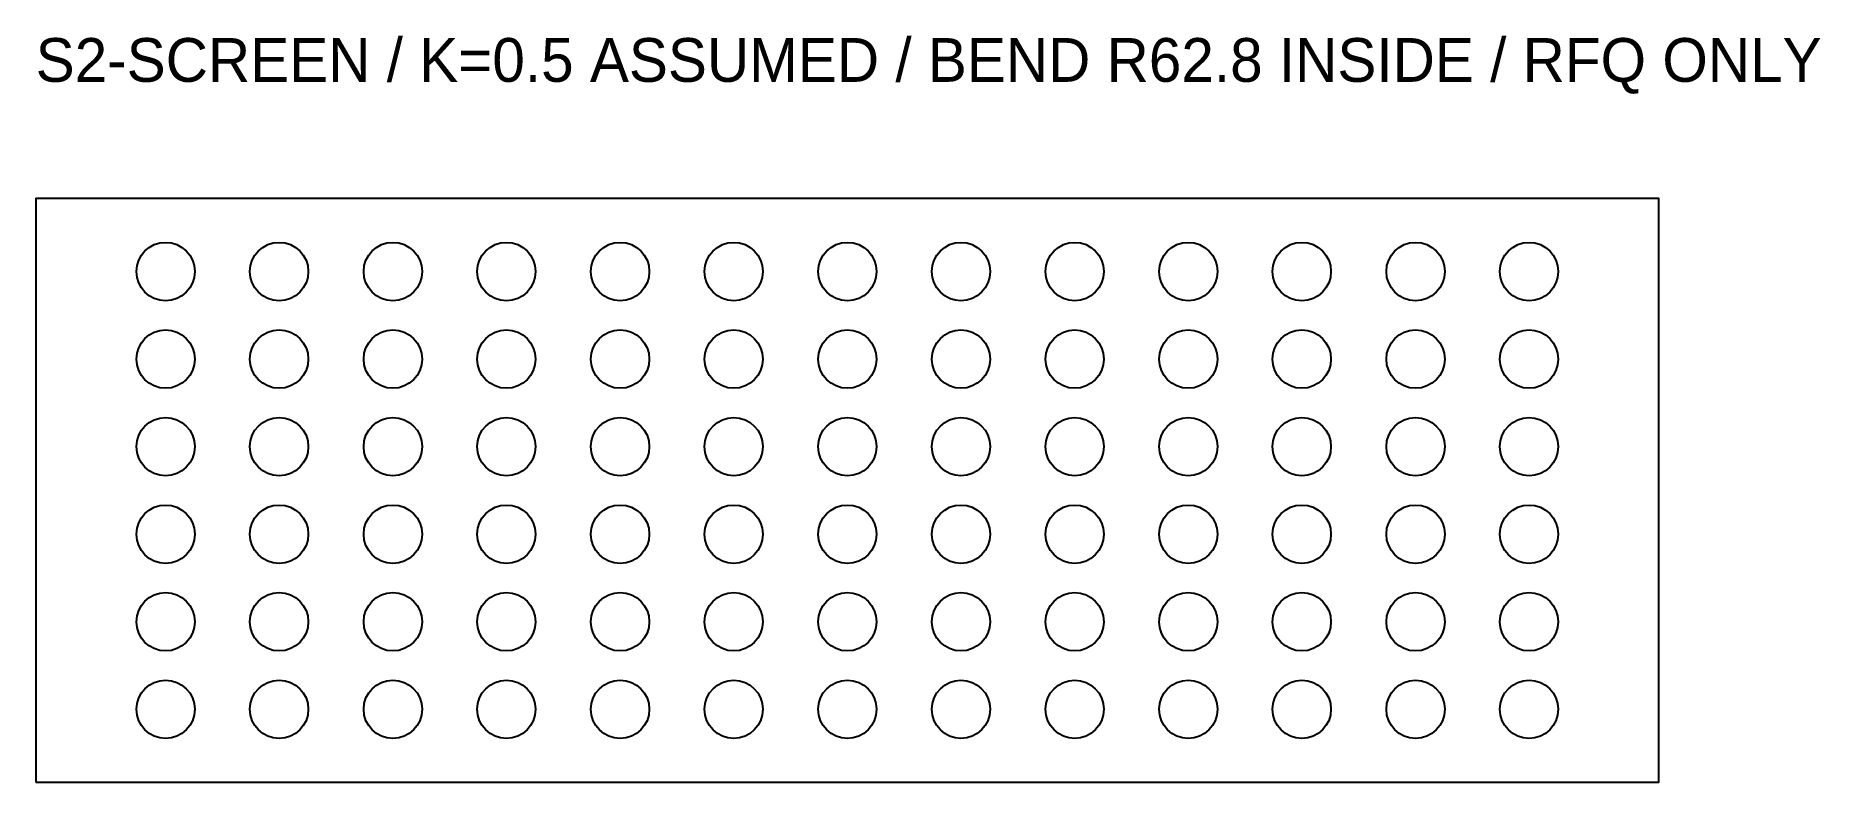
# Model space of a CAD drawing. Header units: millimetres. Extents: x 0 to 122, y 0 to 51.
import ezdxf

# ---------------------------------------------------------------- set-up
doc = ezdxf.new("R2010")
doc.units = ezdxf.units.MM

msp = doc.modelspace()

# ---------------------------------------------------------------- linework, layer by layer
msp.add_lwpolyline([(0, 0), (111.35, 0), (111.35, 40), (0, 40)], close=True)
for centre in [(8.91, 35), (16.7, 35), (24.5, 35), (32.29, 35), (40.09, 35), (47.88, 35), (55.68, 35), (63.47, 35), (71.27, 35), (79.06, 35), (86.85, 35), (94.65, 35), (102.44, 35), (8.91, 29), (16.7, 29), (24.5, 29), (32.29, 29), (40.09, 29), (47.88, 29), (55.68, 29), (63.47, 29), (71.27, 29), (79.06, 29), (86.85, 29), (94.65, 29), (102.44, 29), (8.91, 23), (16.7, 23), (24.5, 23), (32.29, 23), (40.09, 23), (47.88, 23), (55.68, 23), (63.47, 23), (71.27, 23), (79.06, 23), (86.85, 23), (94.65, 23), (102.44, 23), (8.91, 17), (16.7, 17), (24.5, 17), (32.29, 17), (40.09, 17), (47.88, 17), (55.68, 17), (63.47, 17), (71.27, 17), (79.06, 17), (86.85, 17), (94.65, 17), (102.44, 17), (8.91, 11), (16.7, 11), (24.5, 11), (32.29, 11), (40.09, 11), (47.88, 11), (55.68, 11), (63.47, 11), (71.27, 11), (79.06, 11), (86.85, 11), (94.65, 11), (102.44, 11), (8.91, 5), (16.7, 5), (24.5, 5), (32.29, 5), (40.09, 5), (47.88, 5), (55.68, 5), (63.47, 5), (71.27, 5), (79.06, 5), (86.85, 5), (94.65, 5), (102.44, 5)]:
    msp.add_circle(centre, 2)

# ---------------------------------------------------------------- texts
msp.add_text('S2-SCREEN / K=0.5 ASSUMED / BEND R62.8 INSIDE / RFQ ONLY', height=3).set_placement((0, 48))

doc.saveas('drawing.dxf')
